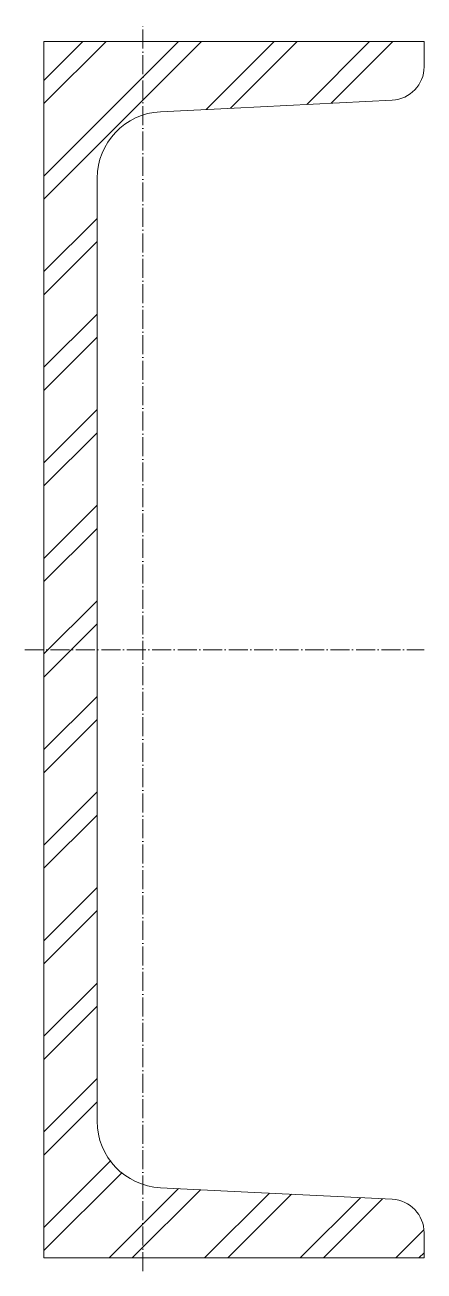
# Model space of a CAD drawing. Header units: metres. Extents: x -5 to 100, y -163 to 164.
import ezdxf

# ---------------------------------------------------------------- set-up
doc = ezdxf.new("R2010")
doc.units = ezdxf.units.M
doc.linetypes.add('MV_hartlijn_staal', pattern=[6.6, 5, -0.8, 0, -0.8])
doc.layers.add('A-DETL-GENF', color=92, linetype='Continuous', lineweight=18)

# ---------------------------------------------------------------- blocks, each defined once
blk = doc.blocks.new('28 Staalprofielen-UNP-2d - UNP320-4451302-00_0 Basismaterialen')
at = {"layer": 'A-DETL-GENF', "lineweight": 13}
h = blk.add_hatch(dxfattribs=at)
h.set_pattern_fill('FP_283', color=256, style=0, pattern_type=2)
h.set_pattern_definition([(225, (-4100.222, -1819.265), (12.57236, -12.57236), []), (225, (-4100.222, -1838.315), (12.57236, -12.57236), [])])
h.paths.add_polyline_path([(0, 160), (0, -160), (100, -160), (100, -153.37), (99.72, -151.16), (98.89, -149.1), (97.58, -147.31), (95.85, -145.9), (93.83, -144.97), (91.64, -144.58), (30.63, -141.53), (26.27, -140.75), (22.25, -138.91), (18.82, -136.11), (16.2, -132.55), (14.56, -128.44), (14, -124.05), (14, 124.05), (14.56, 128.44), (16.2, 132.55), (18.82, 136.11), (22.25, 138.91), (26.27, 140.75), (30.63, 141.53), (91.64, 144.58), (93.83, 144.97), (95.85, 145.9), (97.58, 147.31), (98.89, 149.1), (99.72, 151.16), (100, 153.37), (100, 160), (28.98, 160)])
at = {"layer": 'A-DETL-GENF', "linetype": 'MV_hartlijn_staal', "lineweight": 13}
for p, q in [((26, -163.46), (26, 164.37)), ((-5, 0), (100, 0))]:
    blk.add_line(p, q, dxfattribs=at)
at = {"layer": 'A-DETL-GENF'}
for p, q in [((100, 160), (0, 160)), ((0, 160), (0, -160)), ((100, 153.37), (100, 160)), ((50, 142.5), (91.64, 144.58)), ((30.63, 141.53), (50, 142.5)), ((14, -124.05), (14, 124.05)), ((50, -142.5), (30.63, -141.53)), ((91.64, -144.58), (50, -142.5)), ((100, -160), (100, -153.37)), ((0, -160), (100, -160))]:
    blk.add_line(p, q, dxfattribs=at)
for centre, radius, start, end in [((91.2, 153.37), 8.8, 272.8624, 0), ((31.5, 124.05), 17.5, 92.8624, 180), ((31.5, -124.05), 17.5, 180, 267.1376), ((91.2, -153.37), 8.8, 360, 87.1376)]:
    blk.add_arc(centre, radius, start, end, dxfattribs=at)

msp = doc.modelspace()

# ---------------------------------------------------------------- block references
msp.add_blockref('28 Staalprofielen-UNP-2d - UNP320-4451302-00_0 Basismaterialen', (0, 0))

doc.saveas('drawing.dxf')
